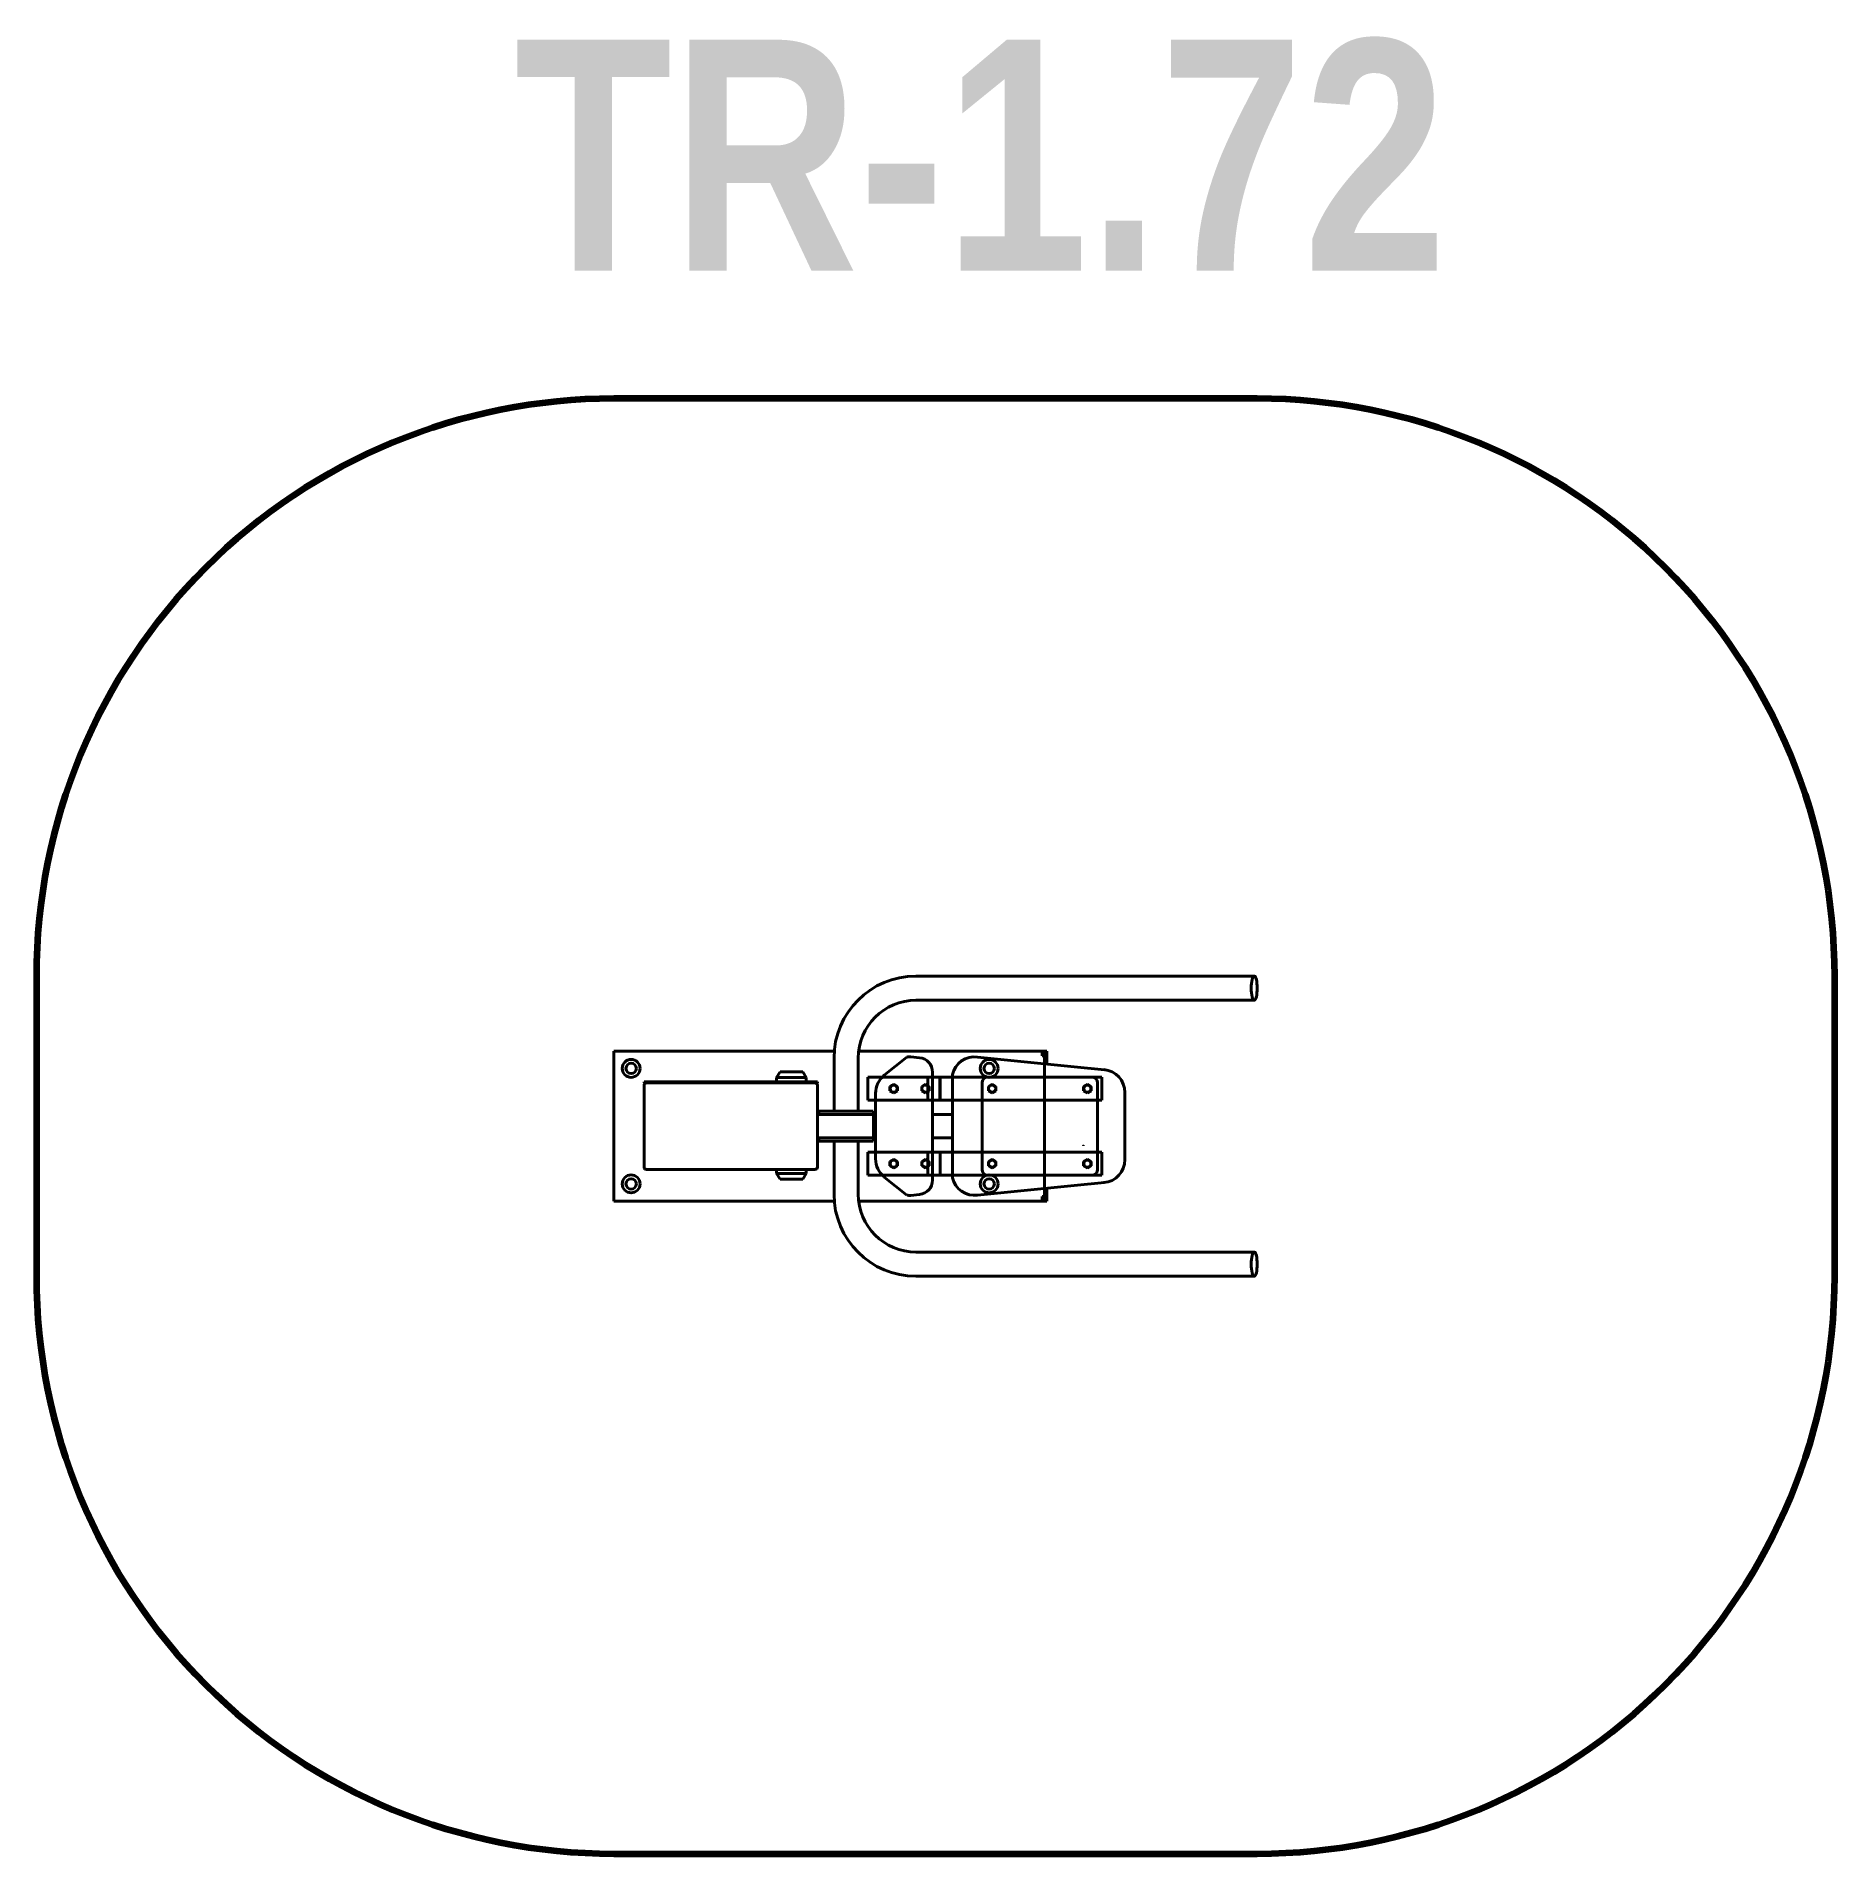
# Model space of a CAD drawing. Header units: millimetres. Extents: x 74289 to 77403, y 1339 to 4486.
import ezdxf

# ---------------------------------------------------------------- set-up
doc = ezdxf.new("R2010")
doc.units = ezdxf.units.MM
doc.layers.add('DiKom', color=7, linetype='Continuous')
doc.styles.add('style1', font='arialbd.ttf', dxfattribs={"width": 0.8})

msp = doc.modelspace()

# ---------------------------------------------------------------- linework, layer by layer
at = {"layer": 'DiKom', "color": 7, "linetype": 'Continuous', "lineweight": 40}
for p, q in [((76397.7, 2858.6), (75812, 2858.6)), ((75812, 2816.6), (76397.7, 2816.6)), ((75288.7, 2724.6), (75288.7, 2728.6)), ((75288.7, 2728.6), (75292.7, 2728.6)), ((75292.7, 2728.6), (75288.7, 2728.6)), ((75288.7, 2728.6), (75288.7, 2724.6)), ((75288.7, 2724.6), (75288.7, 2578.6)), ((75670.5, 2728.6), (75292.7, 2728.6)), ((75670, 2624.6), (75670, 2716.6)), ((75712, 2716.6), (75712, 2624.6)), ((76034.7, 2728.6), (75712.7, 2728.6)), ((75757, 2686.8), (75796.4, 2718.3)), ((75802.8, 2718.6), (75818.2, 2717.1)), ((76085.8, 2701.6), (75918.5, 2718.3)), ((76030.7, 2728.6), (76030.7, 2720.6)), ((76030.7, 2724.6), (76038.7, 2724.6)), ((76030.7, 2720.6), (76038.7, 2720.6)), ((76034.7, 2728.6), (76038.7, 2728.6)), ((76034.7, 2724.6), (76034.7, 2472.6)), ((76034.7, 2724.6), (76034.7, 2720.6)), ((76038.7, 2728.6), (76038.7, 2724.6)), ((76038.7, 2706.3), (76038.7, 2724.6)), ((75341.2, 2675.6), (75341.2, 2673.6)), ((75341.2, 2675.6), (75641.2, 2675.6)), ((75341.2, 2675.6), (75341.2, 2673.6)), ((75346.2, 2673.6), (75346.2, 2675.6)), ((75570.7, 2682.6), (75576.5, 2692.6)), ((75570.7, 2675.6), (75570.7, 2682.6)), ((75570.7, 2682.6), (75621.7, 2682.6)), ((75615.9, 2692.6), (75576.5, 2692.6)), ((75621.7, 2682.6), (75615.9, 2692.6)), ((75621.7, 2675.6), (75621.7, 2682.6)), ((75636.2, 2673.6), (75636.2, 2675.6)), ((75641.2, 2673.6), (75641.2, 2675.6)), ((75641.2, 2675.6), (75641.2, 2673.6)), ((75753.2, 2683.6), (75728.7, 2683.6)), ((75728.7, 2683.6), (75728.7, 2643.6)), ((75840.5, 2683.6), (75753.2, 2683.6)), ((75832.4, 2683.6), (75832.4, 2643.6)), ((75840.5, 2683.6), (75875, 2683.6)), ((75840.7, 2598.6), (75840.7, 2692.2)), ((75851.8, 2683.6), (75897.5, 2683.6)), ((75853.4, 2683.6), (75853.4, 2643.6)), ((75853.8, 2643.6), (75853.8, 2683.6)), ((75875, 2598.6), (75875, 2688.3)), ((75886.3, 2683.6), (76133.8, 2683.6)), ((75936.3, 2683.6), (76116.3, 2683.6)), ((76138.5, 2696.4), (76085.8, 2701.6)), ((76133.8, 2683.6), (76133.8, 2643.6)), ((75341.2, 2673.6), (75346.2, 2673.6)), ((75341.2, 2669.6), (75341.2, 2527.6)), ((75346.2, 2673.6), (75636.2, 2673.6)), ((75641.2, 2673.6), (75636.2, 2673.6)), ((75641.2, 2527.6), (75641.2, 2669.6)), ((75742.1, 2639.6), (75742.1, 2655.5)), ((75766.9, 2667.4), (75773.4, 2671.2)), ((75766.9, 2659.9), (75766.9, 2667.4)), ((75773.4, 2656.1), (75766.9, 2659.9)), ((75773.4, 2671.2), (75779.9, 2667.4)), ((75779.9, 2659.9), (75773.4, 2656.1)), ((75779.9, 2667.4), (75779.9, 2659.9)), ((75821.9, 2667.4), (75828.4, 2671.2)), ((75821.9, 2659.9), (75821.9, 2667.4)), ((75828.4, 2656.1), (75821.9, 2659.9)), ((75828.4, 2671.2), (75834.9, 2667.4)), ((75834.9, 2659.9), (75828.4, 2656.1)), ((75834.9, 2667.4), (75834.9, 2659.9)), ((75926.3, 2523.6), (75926.3, 2673.6)), ((75943.8, 2671.2), (75937.3, 2667.4)), ((75937.3, 2667.4), (75937.3, 2659.9)), ((75937.3, 2659.9), (75943.8, 2656.1)), ((75950.3, 2667.4), (75943.8, 2671.2)), ((75943.8, 2656.1), (75950.3, 2659.9)), ((75950.3, 2659.9), (75950.3, 2667.4)), ((76108.8, 2671.2), (76102.3, 2667.4)), ((76102.3, 2667.4), (76102.3, 2659.9)), ((76102.3, 2659.9), (76108.8, 2656.1)), ((76115.3, 2667.4), (76108.8, 2671.2)), ((76108.8, 2656.1), (76115.3, 2659.9)), ((76115.3, 2659.9), (76115.3, 2667.4)), ((76126.3, 2673.6), (76126.3, 2523.6)), ((76173.8, 2598.6), (76173.8, 2656.7)), ((75641.2, 2618.6), (75742.1, 2618.6)), ((75643.9, 2624.6), (75738.1, 2624.6)), ((75643.9, 2624.6), (75643.9, 2618.6)), ((75742.1, 2643.6), (75728.7, 2643.6)), ((75738.1, 2624.6), (75738.3, 2618.6)), ((75738.3, 2618.6), (75738.3, 2578.6)), ((75840.7, 2643.6), (75742.1, 2643.6)), ((75742.1, 2598.6), (75742.1, 2639.6)), ((75840.7, 2643.6), (75875, 2643.6)), ((75840.7, 2618.6), (75875, 2618.6)), ((76133.8, 2643.6), (75873.8, 2643.6)), ((75742.1, 2557.6), (75742.1, 2598.6)), ((75840.7, 2505.1), (75840.7, 2598.6)), ((75875, 2509), (75875, 2598.6)), ((76173.8, 2598.6), (76173.8, 2540.6)), ((75288.7, 2578.6), (75288.7, 2472.6)), ((75742.1, 2578.6), (75641.2, 2578.6)), ((75641.2, 2578.6), (75742.1, 2578.6)), ((75643.9, 2572.6), (75643.9, 2578.6)), ((75643.9, 2572.6), (75738.1, 2572.6)), ((75670, 2572.6), (75670, 2480.6)), ((75712, 2480.6), (75712, 2572.6)), ((75742.1, 2553.6), (75728.7, 2553.6)), ((75728.7, 2513.6), (75728.7, 2553.6)), ((75738.1, 2572.6), (75738.3, 2578.6)), ((75742.1, 2541.8), (75742.1, 2557.6)), ((75742.1, 2557.6), (75742.1, 2541.8)), ((75841.2, 2553.6), (75742.1, 2553.6)), ((75832.4, 2553.6), (75832.4, 2513.6)), ((75875, 2578.6), (75840.7, 2578.6)), ((75841.2, 2553.6), (75873.8, 2553.6)), ((75841.2, 2553.6), (75873.8, 2553.6)), ((75853.8, 2513.6), (75853.8, 2553.6)), ((76133.8, 2553.6), (75873.8, 2553.6)), ((76133.8, 2513.6), (76133.8, 2553.6)), ((75345.2, 2523.6), (75637.2, 2523.6)), ((75570.7, 2523.6), (75570.7, 2516.6)), ((75621.7, 2523.6), (75621.7, 2516.6)), ((75773.4, 2541.2), (75766.9, 2537.4)), ((75766.9, 2537.4), (75766.9, 2529.9)), ((75766.9, 2529.9), (75773.4, 2526.1)), ((75779.9, 2537.4), (75773.4, 2541.2)), ((75773.4, 2526.1), (75779.9, 2529.9)), ((75779.9, 2529.9), (75779.9, 2537.4)), ((75828.4, 2541.2), (75821.9, 2537.4)), ((75821.9, 2537.4), (75821.9, 2529.9)), ((75821.9, 2529.9), (75828.4, 2526.1)), ((75834.9, 2537.4), (75828.4, 2541.2)), ((75828.4, 2526.1), (75834.9, 2529.9)), ((75834.9, 2529.9), (75834.9, 2537.4)), ((75943.8, 2541.2), (75937.3, 2537.4)), ((75937.3, 2537.4), (75937.3, 2529.9)), ((75937.3, 2529.9), (75943.8, 2526.1)), ((75950.3, 2537.4), (75943.8, 2541.2)), ((75943.8, 2526.1), (75950.3, 2529.9)), ((75950.3, 2529.9), (75950.3, 2537.4)), ((76108.8, 2541.2), (76102.3, 2537.4)), ((76102.3, 2537.4), (76102.3, 2529.9)), ((76102.3, 2529.9), (76108.8, 2526.1)), ((76115.3, 2537.4), (76108.8, 2541.2)), ((76108.8, 2526.1), (76115.3, 2529.9)), ((76115.3, 2529.9), (76115.3, 2537.4)), ((75570.7, 2516.6), (75576.5, 2506.6)), ((75570.7, 2516.6), (75621.7, 2516.6)), ((75615.9, 2506.6), (75576.5, 2506.6)), ((75621.7, 2516.6), (75615.9, 2506.6)), ((75753.2, 2513.6), (75728.7, 2513.6)), ((75840.5, 2513.6), (75753.2, 2513.6)), ((75757, 2510.5), (75796.4, 2479)), ((75840.5, 2513.6), (75875, 2513.6)), ((75851.8, 2513.6), (75897.5, 2513.6)), ((75886.3, 2513.6), (76133.8, 2513.6)), ((76085.8, 2495.7), (75918.5, 2479)), ((76116.3, 2513.6), (75936.3, 2513.6)), ((76038.7, 2472.6), (76038.7, 2490.9)), ((76138.5, 2500.9), (76085.8, 2495.7)), ((75288.7, 2472.6), (75288.7, 2468.6)), ((75288.7, 2472.6), (75288.7, 2468.6)), ((75288.7, 2468.6), (75288.7, 2472.6)), ((75292.7, 2468.6), (75288.7, 2468.6)), ((75292.7, 2468.6), (75288.7, 2468.6)), ((75292.7, 2468.6), (75288.7, 2468.6)), ((75292.7, 2468.6), (75670.5, 2468.6)), ((75712.7, 2468.6), (76034.7, 2468.6)), ((75802.8, 2478.7), (75818.2, 2480.2)), ((76030.7, 2468.6), (76030.7, 2476.6)), ((76030.7, 2476.6), (76038.7, 2476.6)), ((76030.7, 2472.6), (76038.7, 2472.6)), ((76034.7, 2472.6), (76034.7, 2476.6)), ((76034.7, 2468.6), (76038.7, 2468.6)), ((76034.7, 2468.6), (76038.7, 2468.6)), ((76038.7, 2472.6), (76038.7, 2468.6)), ((76038.7, 2468.6), (76038.7, 2472.6)), ((75812, 2380.6), (76397.7, 2380.6)), ((76397.7, 2338.6), (75812, 2338.6))]:
    msp.add_line(p, q, dxfattribs=at)
at = {"layer": 'DiKom', "color": 3, "lineweight": 200}
msp.add_lwpolyline([(75288.7, 1338.6), (76402.9, 1338.6, 0.414214), (77402.9, 2338.6), (77402.9, 2858.6, 0.414214), (76402.9, 3858.6), (75288.7, 3858.6, 0.414214), (74288.7, 2858.6), (74288.7, 2338.6, 0.414214)], format="xyb", close=True, dxfattribs=at)
at = {"layer": 'DiKom', "color": 7, "linetype": 'Continuous', "lineweight": 40}
for centre, radius in [((75318.7, 2698.6), 15.5), ((75318.7, 2698.6), 9), ((75938.7, 2698.6), 15.5), ((75938.7, 2698.6), 9), ((75773.4, 2663.6), 6.18), ((75828.4, 2663.6), 6.18), ((75943.8, 2663.6), 6.18), ((76108.8, 2663.6), 6.18), ((75773.4, 2533.6), 6.18), ((75828.4, 2533.6), 6.18), ((75943.8, 2533.6), 6.18), ((76108.8, 2533.6), 6.18), ((75318.7, 2498.6), 15.5), ((75318.7, 2498.6), 9), ((75938.7, 2498.6), 15.5), ((75938.7, 2498.6), 9)]:
    msp.add_circle(centre, radius, dxfattribs=at)
for centre, radius, start, end in [((75812, 2716.6), 142, 90, 180), ((75812, 2716.6), 100, 90, 180), ((75801.2, 2678.6), 40, 87.635, 96.7671), ((75815.7, 2692.2), 25, 0, 84.299), ((75913.8, 2678.6), 40, 83.2329, 166.0641), ((75782.1, 2655.5), 40, 128.7162, 180), ((75767.4, 2698.6), 15, 269.9577, 270.0423), ((75936.3, 2673.6), 10, 90, 180), ((76116.3, 2673.6), 10, 0, 90), ((76133.8, 2656.7), 40, 0, 85.3651), ((75345.2, 2669.6), 4, 90, 180), ((75637.2, 2669.6), 4, 0, 90), ((76133.8, 2656.7), 40, 259.1931, 259.2898), ((76133.8, 2540.6), 40, 142.7529, 142.7753), ((76133.8, 2540.6), 40, 100.7102, 100.8069), ((75345.2, 2527.6), 4, 180, 270), ((75637.2, 2527.6), 4, 270, 0), ((75782.1, 2541.8), 40, 180, 231.2838), ((75801.2, 2518.7), 40, 359.9613, 0), ((75936.3, 2523.6), 10, 180, 270), ((76116.3, 2523.6), 10, 270, 0), ((76133.8, 2540.6), 40, 274.6349, 0), ((75815.7, 2505.1), 25, 275.701, 0), ((75913.8, 2518.7), 40, 193.9359, 276.7671), ((75812, 2480.6), 142, 180, 270), ((75812, 2480.6), 100, 180, 270), ((75801.2, 2518.7), 40, 263.2329, 272.365)]:
    msp.add_arc(centre, radius, start, end, dxfattribs=at)
for centre in [(76397.7, 2837.6), (76397.7, 2359.6)]:
    msp.add_ellipse(centre, major_axis=(0, 21), ratio=0.247568, dxfattribs=at)

# ---------------------------------------------------------------- texts
at = {"layer": 'DiKom', "insert": (75116.8, 4480.1), "char_height": 400, "attachment_point": 1, "style": 'style1'}
msp.add_mtext_dynamic_manual_height_columns('TR-1.72', width=2518.219, gutter_width=2.09, heights=[0], dxfattribs=at)

doc.saveas('drawing.dxf')
